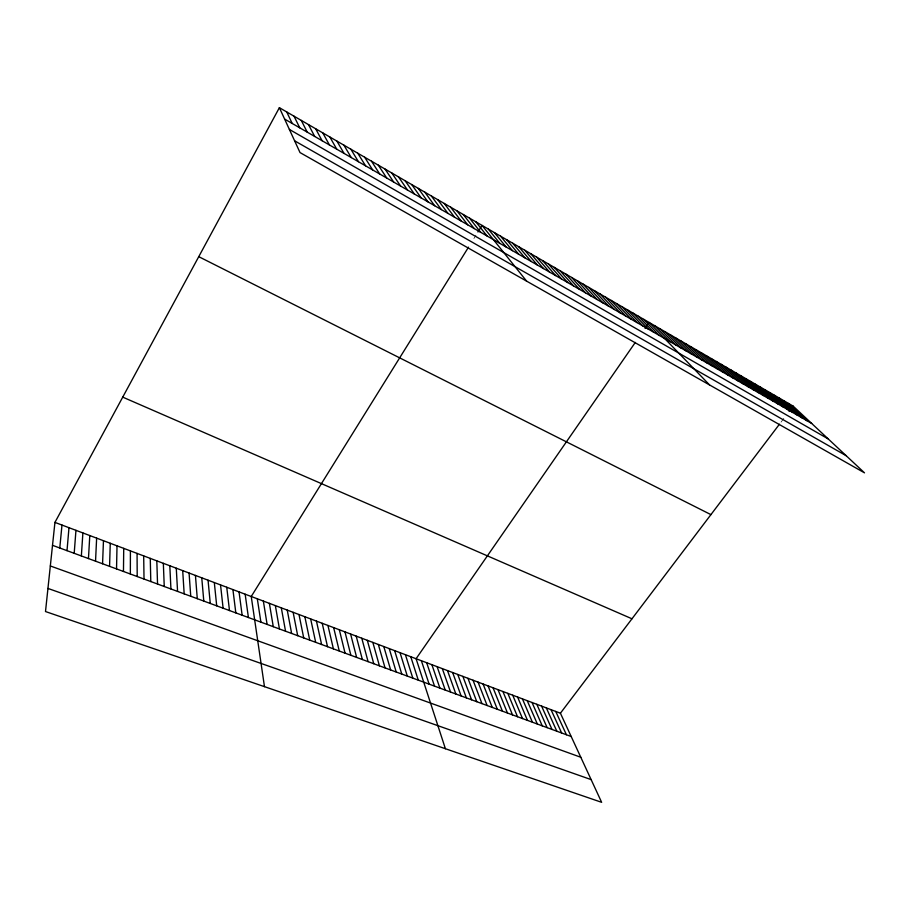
<?xml version="1.0" encoding="UTF-8"?>
<svg xmlns="http://www.w3.org/2000/svg" width="910" height="910" viewBox="0 0 910 910"><rect width="100%" height="100%" fill="white"/><g stroke="black" fill="none" stroke-linecap="round" stroke-linejoin="round"><path stroke-width="0.68" stroke-dasharray="4.55 3.41" d="M473.905 238.5L475.941 235.235M781.042 422.103L785.057 416.791"/><path stroke-width="1.36" d="M130.346 574.005L130.414 550.88M123.464 571.469L123.726 548.366M116.537 568.921L117.015 545.829M109.575 566.35L110.258 543.27M102.568 563.768L103.467 540.711M95.539 561.174L96.642 538.14M88.463 558.569L89.783 535.546M81.354 555.942L82.89 532.941M74.199 553.314L75.951 530.325M67.01 550.664L68.989 527.698M59.776 547.991L61.982 525.047M54.941 522.397L45.5 611.543L601.635 802.313L560.412 713.212L54.941 522.397L279.381 107.687L793.145 406.122L864.5 472.847L300.016 152.573L279.381 107.687M468.513 247.167L251.24 596.494L264.469 686.652M477.966 231.97L482.05 225.418L526.617 281.133M635.305 342.422L416.086 658.726L445.399 748.714M645.053 328.362L649.137 322.47L709.55 384.93M560.412 713.212L779.438 424.219M789.095 411.468L793.145 406.122M47.946 588.44L591.125 779.608M50.323 565.963L580.796 757.256M52.507 545.317L571.196 736.509M122.725 397.135L631.972 618.789M198.755 256.665L710.915 514.628M294.601 140.8L846.175 455.705M289.38 129.436L828.236 438.938M284.625 119.085L811.663 423.434M788.515 403.437L806.942 420.716M783.851 400.73L802.199 417.974M779.176 398.011L797.433 415.222M774.478 395.281L792.644 412.457M769.746 392.54L787.832 409.682M765.003 389.776L782.998 406.884M760.237 387.012L778.13 404.074M755.448 384.225L773.25 401.253M750.625 381.426L768.336 398.421M745.79 378.617L763.41 395.566M740.922 375.796L758.451 392.71M736.042 372.952L753.457 389.833M731.128 370.097L748.452 386.932M726.191 367.23L743.413 384.031M721.232 364.353L738.363 381.108M716.25 361.452L733.267 378.173M711.233 358.551L728.159 375.216M706.206 355.628L723.018 372.247M701.144 352.682L717.854 369.267M696.059 349.736L712.666 366.275M690.952 346.767L707.445 363.261M685.81 343.775L702.202 360.224M680.657 340.784L696.935 357.186M675.47 337.769L691.634 354.126M670.249 334.743L686.311 351.044M665.017 331.695L680.953 347.95M659.75 328.635L675.573 344.845M654.449 325.564L670.158 341.716M643.779 319.364L659.249 335.426M638.41 316.248L653.755 332.252M633.007 313.108L648.227 329.056M627.57 309.946L642.665 325.848M622.121 306.772L637.08 322.618M616.627 303.587L631.46 319.376M611.111 300.391L625.818 316.123M605.571 297.161L620.142 312.847M599.997 293.93L614.432 309.548M594.389 290.677L608.699 306.238M588.759 287.401L602.932 302.905M583.094 284.113L597.131 299.549M577.406 280.803L591.295 296.182M571.685 277.482L585.437 292.792M565.929 274.137L579.534 289.391M560.139 270.782L573.607 285.967M554.327 267.404L567.647 282.521M548.48 264.002L561.652 279.063M542.61 260.59L555.623 275.582M536.695 257.155L549.56 272.09M530.758 253.708L543.475 268.564M524.786 250.239L537.344 265.026M518.78 246.746L531.178 261.466M512.74 243.243L524.979 257.883M506.665 239.717L518.745 254.288M500.568 236.168L512.478 250.671M494.426 232.607L506.176 247.031M488.249 229.024L499.84 243.368M475.828 221.801L487.077 235.997M469.583 218.173L480.651 232.289M463.304 214.521L474.19 228.558M456.979 210.858L467.695 224.804M450.621 207.161L461.165 221.039M444.239 203.453L454.59 217.24M437.812 199.722L447.982 213.418M431.351 195.969L441.339 209.584M424.856 192.192L434.65 205.717M418.316 188.393L427.916 201.838M411.741 184.571L421.159 197.925M405.132 180.737L414.346 194.001M398.489 176.87L407.509 190.042M391.8 172.991L400.616 186.072M385.078 169.089L393.689 182.068M378.321 165.154L386.727 178.042M371.519 161.207L379.709 174.003M364.671 157.237L372.656 169.931M357.789 153.233L365.57 165.825M350.873 149.217L358.426 161.707M343.912 145.168L351.249 157.567M336.905 141.107L344.025 153.392M329.864 137.012L336.757 149.194M322.777 132.905L329.443 144.974M315.656 128.765L322.095 140.72M308.49 124.602L314.689 136.454M301.278 120.404L307.239 132.155M294.021 116.196L299.754 127.821M286.73 111.953L292.212 123.464M555.737 711.438L566.418 734.745M551.039 709.675L561.629 732.982M546.318 707.889L556.818 731.208M541.587 706.103L551.983 729.422M536.82 704.306L547.126 727.636M532.043 702.497L542.246 725.839M527.243 700.689L537.344 724.03M522.42 698.869L532.418 722.221M517.585 697.037L527.481 720.39M512.717 695.206L522.511 718.559M507.837 693.363L517.517 716.727M502.923 691.509L512.512 714.873M497.998 689.643L507.473 713.019M493.049 687.778L502.422 711.154M488.078 685.901L497.338 709.288M483.085 684.013L492.242 707.4M478.068 682.125L487.112 705.512M473.029 680.225L481.959 703.612M467.967 678.314L476.783 701.712M462.883 676.392L471.585 699.79M457.775 674.469L466.364 697.868M452.645 672.524L461.12 695.934M447.492 670.579L455.853 693.989M442.317 668.634L450.552 692.044M437.118 666.666L445.24 690.076M431.897 664.698L439.894 688.108M426.653 662.707L434.525 686.129M421.375 660.728L429.133 684.149M410.763 656.713L418.27 680.134M405.416 654.699L412.799 678.121M400.047 652.675L407.305 676.096M394.656 650.639L401.776 674.06M389.241 648.591L396.225 672.012M383.792 646.532L390.652 669.965M378.333 644.473L385.055 667.894M372.838 642.403L379.424 665.824M367.31 640.31L373.771 663.731M361.771 638.217L368.084 661.638M356.197 636.113L362.373 659.534M350.6 634.008L356.64 657.418M344.981 631.881L350.873 655.291M339.328 629.743L345.072 653.164M333.651 627.604L339.259 651.014M327.941 625.454L333.401 648.853M322.208 623.282L327.52 646.691M316.452 621.109L321.617 644.508M310.663 618.925L315.679 642.323M304.85 616.73L309.718 640.128M299.003 614.523L303.712 637.91M293.134 612.316L297.695 635.692M287.241 610.087L291.632 633.462M281.315 607.846L285.547 631.221M275.355 605.594L279.438 628.958M269.371 603.341L273.284 626.694M263.354 601.066L267.108 624.419M257.314 598.791L260.897 622.133M245.154 594.196L248.419 617.526M239.046 591.898L242.14 615.217M232.914 589.578L235.826 612.885M226.738 587.246L229.491 610.553M220.538 584.903L223.109 608.198M214.316 582.559L216.705 605.844M208.049 580.193L210.267 603.466M201.758 577.816L203.794 601.078M195.434 575.427L197.288 598.689M189.075 573.027L190.747 596.278M182.694 570.615L184.173 593.855M176.267 568.193L177.575 591.42M169.817 565.758L170.932 588.963M163.334 563.313L164.255 586.506M156.816 560.856L157.544 584.038M150.264 558.376L150.798 581.547M143.689 555.896L144.019 579.044M137.069 553.394L137.205 576.53"/></g></svg>
